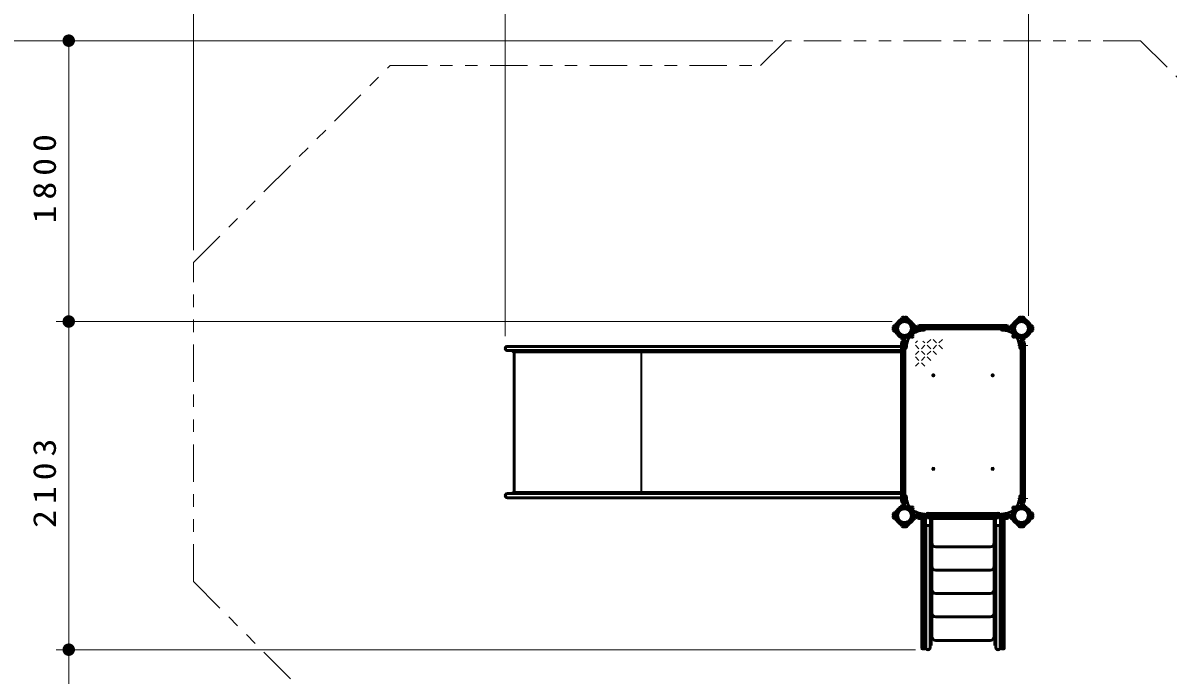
# Model space of a CAD drawing. Units: millimetres on the paper, with parts at other scales. Extents: x -385 to 0, y 0 to 267.
# Drawn here: x -138.2 to -46.4, y 60.2 to 112.5 of the extents above; entities that cross this region are included whole.
import ezdxf

# ---------------------------------------------------------------- set-up
doc = ezdxf.new("R2010")
doc.units = ezdxf.units.MM
doc.linetypes.add('USER2', pattern=[6, 3, -1, 1, -1])
doc.linetypes.add('USER3', pattern=[8, 3, -1, 1, -1, 1, -1])
doc.layers.add('LY_1', color=140, linetype='Continuous', lineweight=50)
doc.styles.add('ＭＳ ゴシック', font='')
doc.styles.get('ＭＳ ゴシック').set_extended_font_data('MS Gothic')

# ---------------------------------------------------------------- blocks, each defined once
blk = doc.blocks.new('filled_dot')
at = {"color": 0, "linetype": 'Continuous', "lineweight": -2, "const_width": 1.25}
blk.add_lwpolyline([(-0.625, 0, 1), (0.625, 0, 1)], format="xyb", close=True, dxfattribs=at)

msp = doc.modelspace()

# ---------------------------------------------------------------- linework, layer by layer
at = {"layer": 'LY_1', "color": 7, "lineweight": 13}
for p, q in [((-124.551, 94.262), (-124.551, 132.034)), ((-124.551, 94.262), (-124.551, 122.034)), ((-99.551, 87.372), (-99.551, 122.034)), ((-57.599, 88.977), (-57.599, 122.034)), ((-78.082, 111.034), (-145.551, 111.034)), ((-78.082, 111.034), (-135.551, 111.034)), ((-134.551, 88.534), (-134.551, 111.034)), ((-68.531, 88.534), (-135.551, 88.534)), ((-134.551, 62.242), (-134.551, 88.534)), ((-66.488, 86.987), (-66.655, 86.82)), ((-66.374, 86.351), (-66.655, 86.632)), ((-65.905, 86.632), (-66.186, 86.351)), ((-65.905, 86.82), (-66.055, 86.969)), ((-65.436, 87.101), (-65.717, 86.82)), ((-65.436, 86.351), (-65.717, 86.632)), ((-64.967, 86.82), (-65.249, 87.101)), ((-64.967, 86.632), (-65.249, 86.351)), ((-64.499, 87.101), (-64.78, 86.82)), ((-64.499, 86.351), (-64.78, 86.632)), ((-88.671, 74.845), (-88.671, 86.11)), ((-88.603, 74.845), (-88.603, 86.11)), ((-66.374, 86.163), (-66.655, 85.882)), ((-66.374, 85.413), (-66.655, 85.695)), ((-65.905, 85.882), (-66.186, 86.163)), ((-65.905, 85.695), (-66.186, 85.413)), ((-65.436, 86.163), (-65.717, 85.882)), ((-65.436, 85.413), (-65.717, 85.695)), ((-64.967, 85.882), (-65.249, 86.163)), ((-66.374, 85.226), (-66.655, 84.945)), ((-65.905, 84.945), (-66.186, 85.226)), ((-66.656, 62.242), (-135.551, 62.242)), ((-134.551, 39.742), (-134.551, 62.242))]:
    msp.add_line(p, q, dxfattribs=at)
at = {"layer": 'LY_1', "color": 7, "linetype": 'USER3', "lineweight": 13}
for p, q in [((-79.074, 109.042), (-77.082, 111.034)), ((-48.606, 111.034), (-77.082, 111.034)), ((-48.606, 111.034), (-35.099, 97.528)), ((-124.551, 93.262), (-108.771, 109.042)), ((-108.771, 109.042), (-79.074, 109.042)), ((-124.551, 67.692), (-124.551, 93.262)), ((-124.551, 67.692), (-108.771, 51.912))]:
    msp.add_line(p, q, dxfattribs=at)
at = {"layer": 'LY_1'}
for p, q in [((-67.576, 88.882), (-67.674, 88.879)), ((-67.656, 88.717), (-67.656, 88.719)), ((-67.55, 88.563), (-67.55, 88.858)), ((-67.512, 88.563), (-67.512, 88.858)), ((-67.487, 88.882), (-67.396, 88.879)), ((-67.406, 88.717), (-67.406, 88.719)), ((-59.312, 88.215), (-66.375, 88.215)), ((-58.201, 88.882), (-58.292, 88.879)), ((-58.281, 88.717), (-58.281, 88.719)), ((-58.175, 88.563), (-58.175, 88.858)), ((-58.137, 88.563), (-58.137, 88.858)), ((-58.112, 88.882), (-58.013, 88.879)), ((-58.031, 88.717), (-58.031, 88.719)), ((-68.437, 88.022), (-68.433, 88.12)), ((-68.437, 87.933), (-68.433, 87.842)), ((-68.117, 87.996), (-68.412, 87.996)), ((-68.117, 87.958), (-68.412, 87.958)), ((-68.271, 88.102), (-68.273, 88.102)), ((-68.271, 87.852), (-68.273, 87.852)), ((-67.55, 87.391), (-67.55, 87.097)), ((-67.512, 87.391), (-67.512, 86.409)), ((-67.512, 80.477), (-67.512, 87.294)), ((-66.945, 87.996), (-66.651, 87.996)), ((-66.945, 87.958), (-65.963, 87.958)), ((-62.844, 87.958), (-66.849, 87.958)), ((-66.626, 88.022), (-66.629, 88.113)), ((-66.437, 88.152), (-66.437, 88.04)), ((-59.312, 87.977), (-66.375, 87.977)), ((-65.938, 87.932), (-65.942, 87.867)), ((-62.844, 87.958), (-58.839, 87.958)), ((-59.749, 87.932), (-59.746, 87.867)), ((-58.742, 87.958), (-59.724, 87.958)), ((-59.25, 88.152), (-59.25, 88.04)), ((-59.062, 88.022), (-59.058, 88.113)), ((-58.742, 87.996), (-59.037, 87.996)), ((-58.175, 87.391), (-58.175, 86.409)), ((-58.175, 80.477), (-58.175, 87.294)), ((-58.137, 87.391), (-58.137, 87.097)), ((-57.57, 87.996), (-57.276, 87.996)), ((-57.57, 87.958), (-57.276, 87.958)), ((-57.417, 88.102), (-57.415, 88.102)), ((-57.417, 87.852), (-57.415, 87.852)), ((-57.251, 88.022), (-57.254, 88.12)), ((-57.251, 87.933), (-57.254, 87.842)), ((-99.381, 86.542), (-67.769, 86.542)), ((-67.769, 74.108), (-67.769, 86.846)), ((-67.731, 86.883), (-67.569, 86.883)), ((-67.576, 87.072), (-67.667, 87.075)), ((-67.531, 74.108), (-67.531, 86.846)), ((-67.486, 86.384), (-67.421, 86.388)), ((-58.201, 86.384), (-58.267, 86.388)), ((-58.156, 74.133), (-58.156, 86.821)), ((-58.112, 87.072), (-58.021, 87.075)), ((-57.981, 86.883), (-58.094, 86.883)), ((-57.919, 74.133), (-57.919, 86.821)), ((-99.381, 86.202), (-67.769, 86.202)), ((-98.943, 86.202), (-98.943, 86.172)), ((-98.881, 86.11), (-67.769, 86.11)), ((-98.827, 74.845), (-98.827, 86.11)), ((-67.512, 80.477), (-67.512, 73.66)), ((-58.175, 80.477), (-58.175, 73.66)), ((-99.381, 74.752), (-67.769, 74.752)), ((-99.381, 74.412), (-67.769, 74.412)), ((-98.943, 74.752), (-98.943, 74.782)), ((-98.881, 74.845), (-67.769, 74.845)), ((-67.512, 73.563), (-67.512, 74.545)), ((-67.486, 74.57), (-67.421, 74.567)), ((-58.201, 74.57), (-58.267, 74.567)), ((-58.175, 73.563), (-58.175, 74.545)), ((-67.731, 74.071), (-67.569, 74.071)), ((-67.576, 73.882), (-67.667, 73.879)), ((-67.55, 73.563), (-67.55, 73.858)), ((-58.137, 73.563), (-58.137, 73.858)), ((-58.112, 73.882), (-58.021, 73.879)), ((-57.981, 74.071), (-58.094, 74.071)), ((-68.437, 73.022), (-68.433, 73.113)), ((-68.437, 72.933), (-68.433, 72.834)), ((-68.117, 72.996), (-68.412, 72.996)), ((-68.117, 72.958), (-68.412, 72.958)), ((-68.271, 73.102), (-68.273, 73.102)), ((-68.271, 72.852), (-68.273, 72.852)), ((-66.945, 72.996), (-65.963, 72.996)), ((-66.945, 72.958), (-66.651, 72.958)), ((-62.844, 72.996), (-66.849, 72.996)), ((-66.626, 72.933), (-66.629, 72.842)), ((-66.494, 72.957), (-66.494, 72.997)), ((-65.825, 72.997), (-66.494, 72.997)), ((-65.825, 72.957), (-66.494, 72.957)), ((-66.437, 72.802), (-66.437, 72.915)), ((-66.375, 72.74), (-65.856, 72.74)), ((-66.144, 62.337), (-66.144, 72.702)), ((-65.938, 73.022), (-65.942, 73.088)), ((-65.906, 62.337), (-65.906, 72.74)), ((-65.906, 62.565), (-65.906, 72.74)), ((-65.856, 72.182), (-65.856, 72.957)), ((-62.844, 73.147), (-65.656, 73.147)), ((-62.844, 72.807), (-65.656, 72.807)), ((-65.456, 72.182), (-65.456, 72.807)), ((-65.456, 72.74), (-62.844, 72.74)), ((-65.406, 62.565), (-65.406, 72.74)), ((-65.344, 63.302), (-65.344, 72.74)), ((-62.844, 73.147), (-60.031, 73.147)), ((-62.844, 72.996), (-58.839, 72.996)), ((-62.844, 72.807), (-60.031, 72.807)), ((-60.231, 72.74), (-62.844, 72.74)), ((-60.344, 63.302), (-60.344, 72.74)), ((-60.281, 62.565), (-60.281, 72.74)), ((-60.231, 72.182), (-60.231, 72.807)), ((-59.862, 72.997), (-59.194, 72.997)), ((-59.862, 72.957), (-59.194, 72.957)), ((-59.831, 72.182), (-59.831, 72.957)), ((-59.312, 72.74), (-59.831, 72.74)), ((-59.781, 62.565), (-59.781, 72.74)), ((-59.781, 62.337), (-59.781, 72.74)), ((-59.749, 73.022), (-59.746, 73.088)), ((-58.742, 72.996), (-59.724, 72.996)), ((-59.544, 62.337), (-59.544, 72.702)), ((-59.25, 72.802), (-59.25, 72.915)), ((-59.194, 72.957), (-59.194, 72.997)), ((-59.062, 72.933), (-59.058, 72.842)), ((-58.742, 72.958), (-59.037, 72.958)), ((-57.57, 72.996), (-57.276, 72.996)), ((-57.57, 72.958), (-57.276, 72.958)), ((-57.417, 73.102), (-57.415, 73.102)), ((-57.417, 72.852), (-57.415, 72.852)), ((-57.251, 73.022), (-57.254, 73.113)), ((-57.251, 72.933), (-57.254, 72.834)), ((-67.576, 72.072), (-67.674, 72.075)), ((-67.656, 72.238), (-67.656, 72.236)), ((-67.55, 72.391), (-67.55, 72.097)), ((-67.512, 72.391), (-67.512, 72.097)), ((-67.487, 72.072), (-67.396, 72.075)), ((-67.406, 72.238), (-67.406, 72.236)), ((-65.456, 72.182), (-65.856, 72.182)), ((-65.826, 62.412), (-65.826, 72.182)), ((-65.486, 62.412), (-65.486, 72.182)), ((-60.231, 72.182), (-59.831, 72.182)), ((-60.201, 62.412), (-60.201, 72.182)), ((-59.861, 62.412), (-59.861, 72.182)), ((-58.201, 72.072), (-58.292, 72.075)), ((-58.281, 72.238), (-58.281, 72.236)), ((-58.175, 72.391), (-58.175, 72.097)), ((-58.137, 72.391), (-58.137, 72.097)), ((-58.112, 72.072), (-58.013, 72.075)), ((-58.031, 72.238), (-58.031, 72.236)), ((-62.844, 70.49), (-65.031, 70.49)), ((-62.844, 70.49), (-60.656, 70.49)), ((-62.844, 68.615), (-65.031, 68.615)), ((-62.844, 68.615), (-60.656, 68.615)), ((-62.844, 66.74), (-65.031, 66.74)), ((-62.844, 66.74), (-60.656, 66.74)), ((-62.844, 64.865), (-65.031, 64.865)), ((-62.844, 64.865), (-60.656, 64.865)), ((-65.826, 62.565), (-65.906, 62.565)), ((-65.406, 62.565), (-65.486, 62.565)), ((-62.844, 62.99), (-65.031, 62.99)), ((-62.844, 62.99), (-60.656, 62.99)), ((-60.281, 62.565), (-60.201, 62.565)), ((-59.861, 62.565), (-59.781, 62.565)), ((-65.944, 62.299), (-66.106, 62.299)), ((-59.744, 62.299), (-59.581, 62.299))]:
    msp.add_line(p, q, dxfattribs=at)
at = {"layer": 'LY_1', "color": 7, "linetype": 'USER2', "lineweight": 13}
for p, q in [((-57.907, 88.696), (-58.405, 88.696)), ((-57.907, 87.258), (-58.405, 87.258)), ((-58.461, 86.602), (-57.647, 86.602)), ((-58.461, 74.352), (-57.647, 74.352)), ((-57.907, 73.696), (-58.405, 73.696)), ((-57.907, 72.258), (-58.405, 72.258))]:
    msp.add_line(p, q, dxfattribs=at)
at = {"layer": 'LY_1'}
for centre, radius in [((-67.531, 87.977), 0.557), ((-58.156, 87.977), 0.557), ((-66.913, 87.358), 0.0813), ((-58.775, 87.358), 0.0813), ((-65.219, 84.227), 0.0469), ((-60.469, 84.227), 0.0469), ((-65.219, 76.727), 0.0469), ((-60.469, 76.727), 0.0469), ((-67.531, 72.977), 0.557), ((-66.913, 73.596), 0.0813), ((-58.775, 73.596), 0.0813), ((-58.156, 72.977), 0.557)]:
    msp.add_circle(centre, radius, dxfattribs=at)
for centre, radius, start, end in [((-68.371, 88.11), 0.0625, 117.45884, 178), ((-68.688, 88.721), 0.625, 297.45884, 327.27281), ((-67.531, 87.977), 0.75, 122.72719, 180), ((-67.531, 87.977), 0.75, 90, 147.27281), ((-67.531, 87.977), 0.562, 94.27066, 180), ((-67.531, 87.977), 0.562, 90, 175.72934), ((-68.275, 89.134), 0.625, 302.72719, 332.54116), ((-67.665, 88.817), 0.0625, 92, 152.54116), ((-67.644, 88.719), 0.0125, 98.62693, 180), ((-67.531, 87.977), 0.762, 90, 98.62693), ((-67.575, 88.858), 0.025, 0, 92), ((-67.575, 88.563), 0.025, 274.27066, 0), ((-67.531, 87.977), 0.762, 81.37307, 90), ((-67.531, 87.977), 0.75, 32.7272, 90), ((-67.531, 87.977), 0.562, 4.27066, 90), ((-67.487, 88.858), 0.025, 88, 180), ((-67.487, 88.563), 0.025, 180, 265.72934), ((-67.531, 87.977), 0.562, 0, 85.72934), ((-67.419, 88.719), 0.0125, 0, 81.37307), ((-67.398, 88.817), 0.0625, 27.45884, 88), ((-67.398, 88.817), 0.0625, 27.45884, 88), ((-66.788, 89.134), 0.625, 207.45884, 237.27281), ((-67.531, 87.977), 0.75, 0, 57.2728), ((-66.375, 88.721), 0.625, 212.72719, 242.54116), ((-66.692, 88.11), 0.0625, 2, 62.54116), ((-66.375, 88.152), 0.0625, 90, 180), ((-59.312, 88.152), 0.0625, 0, 90), ((-58.996, 88.11), 0.0625, 117.45884, 178), ((-59.313, 88.721), 0.625, 297.45884, 327.27281), ((-58.156, 87.977), 0.75, 122.72719, 180), ((-58.156, 87.977), 0.75, 90, 147.27281), ((-58.156, 87.977), 0.562, 94.27066, 180), ((-58.156, 87.977), 0.562, 90, 175.72934), ((-58.9, 89.134), 0.625, 302.72719, 332.54116), ((-58.29, 88.817), 0.0625, 92, 152.54116), ((-58.29, 88.817), 0.0625, 92, 152.54116), ((-58.269, 88.719), 0.0125, 98.62693, 180), ((-58.156, 87.977), 0.762, 90, 98.62693), ((-58.2, 88.858), 0.025, 0, 92), ((-58.2, 88.563), 0.025, 274.27066, 0), ((-58.156, 87.977), 0.762, 81.37307, 90), ((-58.156, 87.977), 0.75, 32.7272, 90), ((-58.156, 87.977), 0.562, 4.27066, 90), ((-58.112, 88.858), 0.025, 88, 180), ((-58.112, 88.563), 0.025, 180, 265.72934), ((-58.156, 87.977), 0.562, 0, 85.72934), ((-58.044, 88.719), 0.0125, 0, 81.37307), ((-58.023, 88.817), 0.0625, 27.45884, 88), ((-57.413, 89.134), 0.625, 207.45884, 237.27281), ((-58.156, 87.977), 0.75, 0, 57.2728), ((-57, 88.721), 0.625, 212.72719, 242.54116), ((-57.317, 88.11), 0.0625, 2, 62.54116), ((-68.412, 88.021), 0.025, 178, 270), ((-68.412, 87.933), 0.025, 90, 182), ((-68.371, 87.844), 0.0625, 182, 242.54116), ((-68.371, 87.844), 0.0625, 182, 242.54116), ((-68.688, 87.234), 0.625, 32.7272, 62.54116), ((-67.531, 87.977), 0.762, 171.37307, 180), ((-67.531, 87.977), 0.762, 180, 188.62693), ((-68.273, 88.09), 0.0125, 90, 171.37307), ((-68.273, 87.865), 0.0125, 188.62693, 270), ((-67.531, 87.977), 0.75, 180, 237.27281), ((-67.531, 87.977), 0.75, 212.72719, 270), ((-68.117, 88.021), 0.025, 270, 355.72934), ((-68.117, 87.933), 0.025, 4.27066, 90), ((-67.531, 87.977), 0.562, 180, 265.72934), ((-67.531, 87.977), 0.562, 184.27066, 270), ((-68.275, 86.82), 0.625, 27.45884, 57.2728), ((-67.575, 87.391), 0.025, 0, 85.72934), ((-67.531, 87.977), 0.562, 270, 355.72934), ((-67.531, 87.977), 0.75, 270, 312.21724), ((-67.45, 87.294), 0.0625, 96.78718, 180), ((-67.487, 87.391), 0.025, 94.27066, 180), ((-67.531, 87.977), 0.562, 274.27066, 0), ((-67.531, 87.977), 0.625, 276.78718, 353.21282), ((-65.772, 86.381), 1.625, 137.78276, 178.91585), ((-65.935, 86.218), 1.625, 91.08415, 132.21724), ((-67.531, 87.977), 0.75, 317.78276, 0), ((-66.945, 88.021), 0.025, 184.27066, 270), ((-66.945, 87.933), 0.025, 90, 175.72934), ((-66.849, 87.896), 0.0625, 90, 173.21282), ((-66.651, 88.021), 0.025, 270, 2), ((-66.375, 88.04), 0.0625, 180, 270), ((-65.967, 87.868), 0.025, 271.08415, 357), ((-65.963, 87.933), 0.025, 357, 90), ((-59.724, 87.933), 0.025, 90, 183), ((-59.721, 87.868), 0.025, 183, 268.91585), ((-59.752, 86.218), 1.625, 47.78276, 88.91585), ((-59.312, 88.04), 0.0625, 270, 0), ((-59.037, 88.021), 0.025, 178, 270), ((-58.156, 87.977), 0.75, 180, 222.21724), ((-58.839, 87.896), 0.0625, 6.78718, 90), ((-58.156, 87.977), 0.625, 186.78718, 263.21282), ((-58.742, 88.021), 0.025, 270, 355.72934), ((-58.742, 87.933), 0.025, 4.27066, 90), ((-58.156, 87.977), 0.562, 180, 265.72934), ((-58.156, 87.977), 0.562, 184.27066, 270), ((-59.915, 86.381), 1.625, 1.08415, 42.21724), ((-58.156, 87.977), 0.75, 227.78276, 270), ((-58.237, 87.294), 0.0625, 0, 83.21282), ((-58.2, 87.391), 0.025, 0, 85.72934), ((-58.156, 87.977), 0.562, 270, 355.72934), ((-58.156, 87.977), 0.75, 270, 327.27281), ((-58.112, 87.391), 0.025, 94.27066, 180), ((-58.156, 87.977), 0.562, 274.27066, 0), ((-57.413, 86.82), 0.625, 122.72719, 152.54116), ((-58.156, 87.977), 0.75, 302.72719, 0), ((-57.57, 88.021), 0.025, 184.27066, 270), ((-57.57, 87.933), 0.025, 90, 175.72934), ((-57, 87.234), 0.625, 117.45884, 147.27281), ((-57.415, 88.09), 0.0125, 8.62693, 90), ((-57.415, 87.865), 0.0125, 270, 351.37307), ((-58.156, 87.977), 0.762, 0, 8.62693), ((-58.156, 87.977), 0.762, 351.37307, 0), ((-57.317, 87.844), 0.0625, 297.45884, 358), ((-57.317, 87.844), 0.0625, 297.45884, 358), ((-57.276, 88.021), 0.025, 270, 2), ((-57.276, 87.933), 0.025, 358, 90), ((-99.381, 86.372), 0.17, 90, 270), ((-67.731, 86.846), 0.0375, 90, 180), ((-67.665, 87.137), 0.0625, 207.45884, 268), ((-67.575, 87.097), 0.025, 268, 0), ((-67.569, 86.846), 0.0375, 0, 90), ((-67.487, 86.409), 0.025, 180, 273), ((-67.422, 86.412), 0.025, 273, 358.91585), ((-58.265, 86.412), 0.025, 181.08415, 267), ((-58.2, 86.409), 0.025, 267, 0), ((-58.094, 86.821), 0.0625, 90, 180), ((-58.112, 87.097), 0.025, 180, 272), ((-58.023, 87.137), 0.0625, 272, 332.54116), ((-57.981, 86.821), 0.0625, 0, 90), ((-98.881, 86.172), 0.0625, 180, 270), ((-99.381, 74.582), 0.17, 90, 270), ((-98.881, 74.782), 0.0625, 90, 180), ((-67.487, 74.545), 0.025, 87, 180), ((-67.422, 74.542), 0.025, 1.08415, 87), ((-65.772, 74.573), 1.625, 181.08415, 222.21724), ((-59.915, 74.573), 1.625, 317.78276, 358.91585), ((-58.265, 74.542), 0.025, 93, 178.91585), ((-58.2, 74.545), 0.025, 0, 93), ((-67.531, 72.977), 0.75, 122.72719, 180), ((-67.531, 72.977), 0.75, 90, 147.27281), ((-67.531, 72.977), 0.562, 94.27066, 180), ((-67.531, 72.977), 0.562, 90, 175.72934), ((-68.275, 74.134), 0.625, 302.72719, 332.54116), ((-67.731, 74.108), 0.0375, 180, 270), ((-67.665, 73.817), 0.0625, 92, 152.54116), ((-67.575, 73.858), 0.025, 0, 92), ((-67.575, 73.563), 0.025, 274.27066, 0), ((-67.569, 74.108), 0.0375, 270, 0), ((-67.531, 72.977), 0.75, 47.78276, 90), ((-67.531, 72.977), 0.562, 4.27066, 90), ((-67.45, 73.66), 0.0625, 180, 263.21282), ((-67.487, 73.563), 0.025, 180, 265.72934), ((-67.531, 72.977), 0.562, 0, 85.72934), ((-67.531, 72.977), 0.625, 6.78718, 83.21282), ((-65.935, 74.736), 1.625, 227.78276, 268.91585), ((-67.531, 72.977), 0.75, 0, 42.21724), ((-59.752, 74.736), 1.625, 271.08415, 312.21724), ((-58.156, 72.977), 0.75, 137.78276, 180), ((-58.156, 72.977), 0.625, 96.78718, 173.21282), ((-58.156, 72.977), 0.562, 94.27066, 180), ((-58.156, 72.977), 0.562, 90, 175.72934), ((-58.156, 72.977), 0.75, 90, 132.21724), ((-58.237, 73.66), 0.0625, 276.78718, 0), ((-58.2, 73.563), 0.025, 274.27066, 0), ((-58.094, 74.133), 0.0625, 180, 270), ((-58.156, 72.977), 0.75, 32.7272, 90), ((-58.156, 72.977), 0.562, 4.27066, 90), ((-58.112, 73.858), 0.025, 88, 180), ((-58.112, 73.563), 0.025, 180, 265.72934), ((-58.156, 72.977), 0.562, 0, 85.72934), ((-58.023, 73.817), 0.0625, 27.45884, 88), ((-57.981, 74.133), 0.0625, 270, 0), ((-57.413, 74.134), 0.625, 207.45884, 237.27281), ((-58.156, 72.977), 0.75, 0, 57.2728), ((-68.412, 73.021), 0.025, 178, 270), ((-68.412, 72.933), 0.025, 90, 182), ((-68.371, 73.11), 0.0625, 117.45884, 178), ((-68.371, 73.11), 0.0625, 117.45884, 178), ((-68.371, 72.844), 0.0625, 182, 242.54116), ((-68.688, 73.721), 0.625, 297.45884, 327.27281), ((-68.688, 72.234), 0.625, 32.7272, 62.54116), ((-67.531, 72.977), 0.762, 171.37307, 180), ((-67.531, 72.977), 0.762, 180, 188.62693), ((-68.273, 73.09), 0.0125, 90, 171.37307), ((-68.273, 72.865), 0.0125, 188.62693, 270), ((-67.531, 72.977), 0.75, 180, 237.27281), ((-67.531, 72.977), 0.75, 212.72719, 270), ((-68.117, 73.021), 0.025, 270, 355.72934), ((-68.117, 72.933), 0.025, 4.27066, 90), ((-67.531, 72.977), 0.562, 180, 265.72934), ((-67.531, 72.977), 0.562, 184.27066, 270), ((-67.531, 72.977), 0.562, 270, 355.72934), ((-67.531, 72.977), 0.75, 270, 327.27281), ((-67.531, 72.977), 0.562, 274.27066, 0), ((-67.531, 72.977), 0.75, 302.72719, 0), ((-66.945, 73.021), 0.025, 184.27066, 270), ((-66.945, 72.933), 0.025, 90, 175.72934), ((-66.849, 73.058), 0.0625, 186.78718, 270), ((-66.375, 72.234), 0.625, 117.45884, 147.27281), ((-66.692, 72.844), 0.0625, 297.45884, 358), ((-66.651, 72.933), 0.025, 358, 90), ((-66.375, 72.915), 0.0625, 137.15636, 180), ((-66.375, 72.802), 0.0625, 180, 270), ((-65.967, 73.086), 0.025, 3, 88.91585), ((-65.963, 73.021), 0.025, 270, 3), ((-65.656, 72.977), 0.2, 58.21167, 174.26083), ((-65.656, 72.977), 0.17, 90, 270), ((-60.031, 72.977), 0.2, 5.73917, 121.78833), ((-60.031, 72.977), 0.17, 270, 90), ((-59.724, 73.021), 0.025, 177, 270), ((-59.721, 73.086), 0.025, 91.08415, 177), ((-59.312, 72.802), 0.0625, 270, 0), ((-59.312, 72.915), 0.0625, 0, 42.84364), ((-59.037, 72.933), 0.025, 90, 182), ((-58.996, 72.844), 0.0625, 182, 242.54116), ((-59.313, 72.234), 0.625, 32.7272, 62.54116), ((-58.156, 72.977), 0.75, 180, 237.27281), ((-58.839, 73.058), 0.0625, 270, 353.21282), ((-58.156, 72.977), 0.75, 212.72719, 270), ((-58.742, 73.021), 0.025, 270, 355.72934), ((-58.742, 72.933), 0.025, 4.27066, 90), ((-58.156, 72.977), 0.562, 180, 265.72934), ((-58.156, 72.977), 0.562, 184.27066, 270), ((-58.156, 72.977), 0.562, 270, 355.72934), ((-58.156, 72.977), 0.75, 270, 327.27281), ((-58.156, 72.977), 0.562, 274.27066, 0), ((-58.156, 72.977), 0.75, 302.72719, 0), ((-57.57, 73.021), 0.025, 184.27066, 270), ((-57.57, 72.933), 0.025, 90, 175.72934), ((-57, 73.721), 0.625, 212.72719, 242.54116), ((-57, 72.234), 0.625, 117.45884, 147.27281), ((-57.415, 73.09), 0.0125, 8.62693, 90), ((-57.415, 72.865), 0.0125, 270, 351.37307), ((-58.156, 72.977), 0.762, 0, 8.62693), ((-58.156, 72.977), 0.762, 351.37307, 0), ((-57.317, 73.11), 0.0625, 2, 62.54116), ((-57.317, 73.11), 0.0625, 2, 62.54116), ((-57.317, 72.844), 0.0625, 297.45884, 358), ((-57.276, 73.021), 0.025, 270, 2), ((-57.276, 72.933), 0.025, 358, 90), ((-68.275, 71.82), 0.625, 27.45884, 57.2728), ((-67.665, 72.137), 0.0625, 207.45884, 268), ((-67.644, 72.236), 0.0125, 180, 261.37307), ((-67.531, 72.977), 0.762, 261.37307, 270), ((-67.575, 72.097), 0.025, 268, 0), ((-67.575, 72.391), 0.025, 0, 85.72934), ((-67.531, 72.977), 0.762, 270, 278.62693), ((-67.487, 72.391), 0.025, 94.27066, 180), ((-67.487, 72.097), 0.025, 180, 272), ((-67.419, 72.236), 0.0125, 278.62693, 0), ((-67.398, 72.137), 0.0625, 272, 332.54116), ((-67.398, 72.137), 0.0625, 272, 332.54116), ((-66.788, 71.82), 0.625, 122.72719, 152.54116), ((-58.9, 71.82), 0.625, 27.45884, 57.2728), ((-58.29, 72.137), 0.0625, 207.45884, 268), ((-58.29, 72.137), 0.0625, 207.45884, 268), ((-58.269, 72.236), 0.0125, 180, 261.37307), ((-58.156, 72.977), 0.762, 261.37307, 270), ((-58.2, 72.097), 0.025, 268, 0), ((-58.2, 72.391), 0.025, 0, 85.72934), ((-58.156, 72.977), 0.762, 270, 278.62693), ((-58.112, 72.391), 0.025, 94.27066, 180), ((-58.112, 72.097), 0.025, 180, 272), ((-58.044, 72.236), 0.0125, 278.62693, 0), ((-58.023, 72.137), 0.0625, 272, 332.54116), ((-57.413, 71.82), 0.625, 122.72719, 152.54116), ((-65.031, 70.802), 0.312, 180, 270), ((-60.656, 70.802), 0.312, 270, 0), ((-65.031, 68.927), 0.312, 180, 270), ((-60.656, 68.927), 0.312, 270, 0), ((-65.031, 67.052), 0.312, 180, 270), ((-60.656, 67.052), 0.312, 270, 0), ((-65.031, 65.177), 0.312, 180, 270), ((-60.656, 65.177), 0.312, 270, 0), ((-65.031, 63.302), 0.312, 180, 270), ((-60.656, 63.302), 0.312, 270, 0), ((-66.106, 62.337), 0.0375, 180, 270), ((-65.944, 62.337), 0.0375, 270, 0), ((-65.656, 62.412), 0.17, 180, 0), ((-60.031, 62.412), 0.17, 180, 0), ((-59.744, 62.337), 0.0375, 180, 270), ((-59.581, 62.337), 0.0375, 270, 0)]:
    msp.add_arc(centre, radius, start, end, dxfattribs=at)

# ---------------------------------------------------------------- block references
at = {"layer": 'LY_1', "color": 7, "lineweight": 13, "xscale": 0.4, "yscale": 0.4}
for p, rotation in [((-134.551, 111.034), 270), ((-134.551, 88.534), 90), ((-134.551, 88.534), 270), ((-134.551, 62.242), 270), ((-134.551, 62.242), 90)]:
    msp.add_blockref('filled_dot', p, dxfattribs=dict(at, rotation=rotation))

# ---------------------------------------------------------------- texts
at = {"layer": 'LY_1', "color": 7, "char_height": 1.833, "attachment_point": 8, "rotation": 90, "style": 'ＭＳ ゴシック'}
for s, insert in [('\\T1.33;\\W1.15;1800', (-135.551, 100.205)), ('\\T1.33;\\W1.15;2103', (-135.551, 75.811))]:
    msp.add_mtext(s, dxfattribs=dict(at, insert=insert))

doc.saveas('drawing.dxf')
